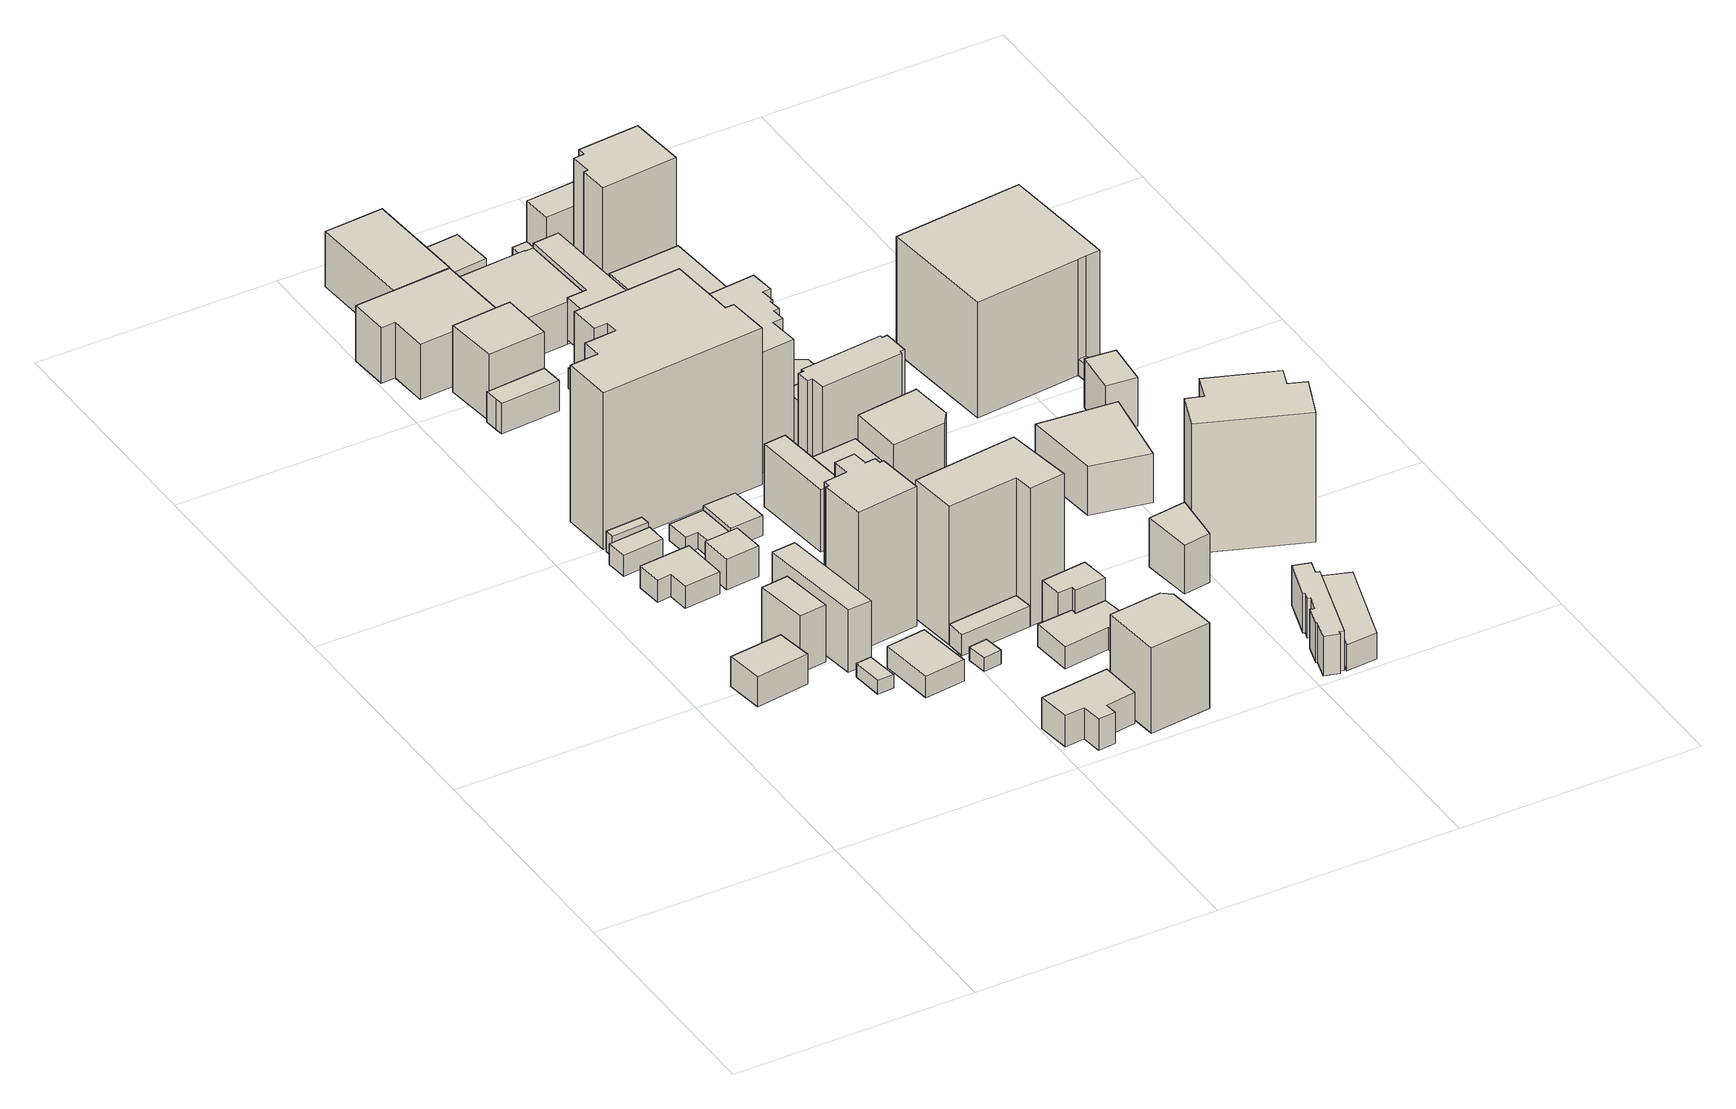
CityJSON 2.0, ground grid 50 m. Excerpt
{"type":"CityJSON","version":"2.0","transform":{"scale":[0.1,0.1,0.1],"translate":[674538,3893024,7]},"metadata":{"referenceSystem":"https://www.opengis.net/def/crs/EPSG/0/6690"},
"CityObjects":{
"building1":{"type":"Building","attributes":{"class":"3001","usage":"411","measuredHeight":9.6,"storeysAboveGround":2,"BuildingDetailAttribute.totalFloorArea":174.64,"BuildingDetailAttribute.buildingFootprintArea":87.32,"BuildingDetailAttribute.buildingRoofEdgeArea":87.32,"BuildingDetailAttribute.urbanPlanType":"21","BuildingDetailAttribute.landUseType":"211","BuildingDetailAttribute.surveyYear":2021,"BuildingIDAttribute.prefecture":"23","BuildingIDAttribute.city":"23106"},"address":[{"country":"日本","locality":"愛知県名古屋市"}],"geometry":[{"type":"Solid","lod":"1","boundaries":[[[[0,1,2,3]],[[2,4,5,3]],[[1,6,4,2]],[[0,7,6,1]],[[3,5,7,0]],[[4,6,7,5]]]]}]},
"building2":{"type":"Building","attributes":{"class":"3002","usage":"413","measuredHeight":13.6,"storeysAboveGround":4,"BuildingDetailAttribute.totalFloorArea":253.97,"BuildingDetailAttribute.buildingFootprintArea":63.49,"BuildingDetailAttribute.buildingRoofEdgeArea":63.49,"BuildingDetailAttribute.urbanPlanType":"21","BuildingDetailAttribute.landUseType":"212","BuildingDetailAttribute.surveyYear":2021,"BuildingIDAttribute.prefecture":"23","BuildingIDAttribute.city":"23106"},"address":[{"country":"日本","locality":"愛知県名古屋市"}],"geometry":[{"type":"Solid","lod":"1","boundaries":[[[[8,9,10,11]],[[10,12,13,11]],[[9,14,12,10]],[[8,15,14,9]],[[11,13,15,8]],[[12,14,15,13]]]]}]},
"building3":{"type":"Building","attributes":{"class":"3001","usage":"454","measuredHeight":5.9,"storeysAboveGround":1,"BuildingDetailAttribute.totalFloorArea":90.88,"BuildingDetailAttribute.buildingFootprintArea":90.88,"BuildingDetailAttribute.buildingRoofEdgeArea":90.88,"BuildingDetailAttribute.urbanPlanType":"21","BuildingDetailAttribute.landUseType":"223","BuildingDetailAttribute.surveyYear":2021,"BuildingIDAttribute.prefecture":"23","BuildingIDAttribute.city":"23106"},"address":[{"country":"日本","locality":"愛知県名古屋市"}],"geometry":[{"type":"Solid","lod":"1","boundaries":[[[[16,17,18,19,20,21]],[[20,22,23,21]],[[19,24,22,20]],[[18,25,24,19]],[[17,26,25,18]],[[16,27,26,17]],[[21,23,27,16]],[[22,24,25,26,27,23]]]]}]},
"building4":{"type":"Building","attributes":{"class":"3001","usage":"454","measuredHeight":4.6,"storeysAboveGround":1,"BuildingDetailAttribute.totalFloorArea":37.81,"BuildingDetailAttribute.buildingFootprintArea":37.81,"BuildingDetailAttribute.buildingRoofEdgeArea":37.81,"BuildingDetailAttribute.urbanPlanType":"21","BuildingDetailAttribute.landUseType":"223","BuildingDetailAttribute.surveyYear":2021,"BuildingIDAttribute.prefecture":"23","BuildingIDAttribute.city":"23106"},"address":[{"country":"日本","locality":"愛知県名古屋市"}],"geometry":[{"type":"Solid","lod":"1","boundaries":[[[[28,29,30,31]],[[30,32,33,31]],[[29,34,32,30]],[[28,35,34,29]],[[31,33,35,28]],[[32,34,35,33]]]]}]},
"building5":{"type":"Building","attributes":{"class":"3001","usage":"461","measuredHeight":9.5,"storeysAboveGround":9999,"BuildingDetailAttribute.totalFloorArea":-9999,"BuildingDetailAttribute.buildingFootprintArea":-9999,"BuildingDetailAttribute.buildingRoofEdgeArea":14.89,"BuildingDetailAttribute.urbanPlanType":"21","BuildingDetailAttribute.landUseType":"211","BuildingDetailAttribute.surveyYear":2021,"BuildingIDAttribute.prefecture":"23","BuildingIDAttribute.city":"23106"},"geometry":[{"type":"Solid","lod":"1","boundaries":[[[[36,37,38,39]],[[38,40,41,39]],[[37,42,40,38]],[[36,43,42,37]],[[39,41,43,36]],[[40,42,43,41]]]]}]},
"building6":{"type":"Building","attributes":{"class":"3001","usage":"411","measuredHeight":3.8,"storeysAboveGround":1,"BuildingDetailAttribute.totalFloorArea":21.97,"BuildingDetailAttribute.buildingFootprintArea":21.97,"BuildingDetailAttribute.buildingRoofEdgeArea":21.97,"BuildingDetailAttribute.urbanPlanType":"21","BuildingDetailAttribute.landUseType":"211","BuildingDetailAttribute.surveyYear":2021,"BuildingIDAttribute.prefecture":"23","BuildingIDAttribute.city":"23106"},"address":[{"country":"日本","locality":"愛知県名古屋市"}],"geometry":[{"type":"Solid","lod":"1","boundaries":[[[[44,45,46,47]],[[46,48,49,47]],[[45,50,48,46]],[[44,51,50,45]],[[47,49,51,44]],[[48,50,51,49]]]]}]},
"building7":{"type":"Building","attributes":{"class":"3002","usage":"401","measuredHeight":15.8,"storeysAboveGround":4,"BuildingDetailAttribute.totalFloorArea":447.25,"BuildingDetailAttribute.buildingFootprintArea":111.81,"BuildingDetailAttribute.buildingRoofEdgeArea":111.81,"BuildingDetailAttribute.urbanPlanType":"21","BuildingDetailAttribute.landUseType":"212","BuildingDetailAttribute.surveyYear":2021,"BuildingIDAttribute.prefecture":"23","BuildingIDAttribute.city":"23106"},"address":[{"country":"日本","locality":"愛知県名古屋市"}],"geometry":[{"type":"Solid","lod":"1","boundaries":[[[[52,53,54,55,56]],[[55,57,58,56]],[[54,59,57,55]],[[53,60,59,54]],[[52,61,60,53]],[[56,58,61,52]],[[57,59,60,61,58]]]]}]},
"building8":{"type":"Building","attributes":{"class":"3001","usage":"411","measuredHeight":6.8,"storeysAboveGround":2,"BuildingDetailAttribute.totalFloorArea":94.99,"BuildingDetailAttribute.buildingFootprintArea":47.49,"BuildingDetailAttribute.buildingRoofEdgeArea":47.49,"BuildingDetailAttribute.urbanPlanType":"21","BuildingDetailAttribute.landUseType":"211","BuildingDetailAttribute.surveyYear":2021,"BuildingIDAttribute.prefecture":"23","BuildingIDAttribute.city":"23106"},"address":[{"country":"日本","locality":"愛知県名古屋市"}],"geometry":[{"type":"Solid","lod":"1","boundaries":[[[[62,63,64,65]],[[64,66,67,65]],[[63,68,66,64]],[[62,69,68,63]],[[65,67,69,62]],[[66,68,69,67]]]]}]},
"building9":{"type":"Building","attributes":{"class":"3001","usage":"411","measuredHeight":7.7,"storeysAboveGround":2,"BuildingDetailAttribute.totalFloorArea":194.64,"BuildingDetailAttribute.buildingFootprintArea":97.32,"BuildingDetailAttribute.buildingRoofEdgeArea":97.32,"BuildingDetailAttribute.urbanPlanType":"21","BuildingDetailAttribute.landUseType":"211","BuildingDetailAttribute.surveyYear":2021,"BuildingIDAttribute.prefecture":"23","BuildingIDAttribute.city":"23106"},"address":[{"country":"日本","locality":"愛知県名古屋市"}],"geometry":[{"type":"Solid","lod":"1","boundaries":[[[[70,71,72,73]],[[72,74,75,73]],[[71,76,74,72]],[[70,77,76,71]],[[73,75,77,70]],[[74,76,77,75]]]]}]},
"building10":{"type":"Building","attributes":{"class":"3001","usage":"411","measuredHeight":5.6,"storeysAboveGround":1,"BuildingDetailAttribute.totalFloorArea":62.38,"BuildingDetailAttribute.buildingFootprintArea":62.38,"BuildingDetailAttribute.buildingRoofEdgeArea":62.38,"BuildingDetailAttribute.urbanPlanType":"21","BuildingDetailAttribute.landUseType":"211","BuildingDetailAttribute.surveyYear":2021,"BuildingIDAttribute.prefecture":"23","BuildingIDAttribute.city":"23106"},"address":[{"country":"日本","locality":"愛知県名古屋市"}],"geometry":[{"type":"Solid","lod":"1","boundaries":[[[[78,79,80,81,82,83,84]],[[83,85,86,84]],[[82,87,85,83]],[[81,88,87,82]],[[80,89,88,81]],[[79,90,89,80]],[[78,91,90,79]],[[84,86,91,78]],[[85,87,88,89,90,91,86]]]]}]},
"building11":{"type":"Building","attributes":{"class":"3002","usage":"412","measuredHeight":30.8,"storeysAboveGround":10,"BuildingDetailAttribute.totalFloorArea":1588.28,"BuildingDetailAttribute.buildingFootprintArea":158.83,"BuildingDetailAttribute.buildingRoofEdgeArea":158.83,"BuildingDetailAttribute.urbanPlanType":"21","BuildingDetailAttribute.landUseType":"211","BuildingDetailAttribute.surveyYear":2021,"BuildingIDAttribute.prefecture":"23","BuildingIDAttribute.city":"23106"},"address":[{"country":"日本","locality":"愛知県名古屋市中区新栄一丁目２５０９"}],"geometry":[{"type":"Solid","lod":"1","boundaries":[[[[92,93,94,95,96,97,98,99,100,101,102,103]],[[102,104,105,103]],[[101,106,104,102]],[[100,107,106,101]],[[99,108,107,100]],[[98,109,108,99]],[[97,110,109,98]],[[96,111,110,97]],[[95,112,111,96]],[[94,113,112,95]],[[93,114,113,94]],[[92,115,114,93]],[[103,105,115,92]],[[104,106,107,108,109,110,111,112,113,114,115,105]]]]}]},
"building12":{"type":"Building","attributes":{"class":"3001","usage":"412","measuredHeight":14.7,"storeysAboveGround":1,"BuildingDetailAttribute.totalFloorArea":56.73,"BuildingDetailAttribute.buildingFootprintArea":56.73,"BuildingDetailAttribute.buildingRoofEdgeArea":56.73,"BuildingDetailAttribute.urbanPlanType":"21","BuildingDetailAttribute.landUseType":"211","BuildingDetailAttribute.surveyYear":2021,"BuildingIDAttribute.prefecture":"23","BuildingIDAttribute.city":"23106"},"address":[{"country":"日本","locality":"愛知県名古屋市"}],"geometry":[{"type":"Solid","lod":"1","boundaries":[[[[116,117,118,119,120,121]],[[120,122,123,121]],[[119,124,122,120]],[[118,125,124,119]],[[117,126,125,118]],[[116,127,126,117]],[[121,123,127,116]],[[122,124,125,126,127,123]]]]}]},
"building13":{"type":"Building","attributes":{"class":"9999","usage":"414","measuredHeight":41.6,"storeysAboveGround":12,"BuildingDetailAttribute.totalFloorArea":7931.02,"BuildingDetailAttribute.buildingFootprintArea":660.92,"BuildingDetailAttribute.buildingRoofEdgeArea":660.92,"BuildingDetailAttribute.urbanPlanType":"21","BuildingDetailAttribute.landUseType":"211","BuildingDetailAttribute.surveyYear":2021,"BuildingIDAttribute.prefecture":"23","BuildingIDAttribute.city":"23106"},"address":[{"country":"日本","locality":"愛知県名古屋市"}],"geometry":[{"type":"Solid","lod":"1","boundaries":[[[[128,129,130,131,132,133,134,135,136,137,138,139]],[[138,140,141,139]],[[137,142,140,138]],[[136,143,142,137]],[[135,144,143,136]],[[134,145,144,135]],[[133,146,145,134]],[[132,147,146,133]],[[131,148,147,132]],[[130,149,148,131]],[[129,150,149,130]],[[128,151,150,129]],[[139,141,151,128]],[[140,142,143,144,145,146,147,148,149,150,151,141]]]]}]},
"building14":{"type":"Building","attributes":{"class":"3001","usage":"401","measuredHeight":5.5,"storeysAboveGround":1,"BuildingDetailAttribute.totalFloorArea":58.53,"BuildingDetailAttribute.buildingFootprintArea":58.53,"BuildingDetailAttribute.buildingRoofEdgeArea":58.53,"BuildingDetailAttribute.urbanPlanType":"21","BuildingDetailAttribute.landUseType":"212","BuildingDetailAttribute.surveyYear":2021,"BuildingIDAttribute.prefecture":"23","BuildingIDAttribute.city":"23106"},"address":[{"country":"日本","locality":"愛知県名古屋市"}],"geometry":[{"type":"Solid","lod":"1","boundaries":[[[[152,153,154,155]],[[154,156,157,155]],[[153,158,156,154]],[[152,159,158,153]],[[155,157,159,152]],[[156,158,159,157]]]]}]},
"building15":{"type":"Building","attributes":{"class":"3002","usage":"401","measuredHeight":27.2,"storeysAboveGround":2,"BuildingDetailAttribute.totalFloorArea":614.21,"BuildingDetailAttribute.buildingFootprintArea":307.1,"BuildingDetailAttribute.buildingRoofEdgeArea":573.22,"BuildingDetailAttribute.urbanPlanType":"21","BuildingDetailAttribute.landUseType":"212","BuildingDetailAttribute.surveyYear":2021,"BuildingIDAttribute.prefecture":"23","BuildingIDAttribute.city":"23106"},"address":[{"country":"日本","locality":"愛知県名古屋市"}],"geometry":[{"type":"Solid","lod":"1","boundaries":[[[[160,161,162,163,164,165,166]],[[165,167,168,166]],[[164,169,167,165]],[[163,170,169,164]],[[162,171,170,163]],[[161,172,171,162]],[[160,173,172,161]],[[166,168,173,160]],[[167,169,170,171,172,173,168]]]]}]},
"building16":{"type":"Building","attributes":{"class":"3001","usage":"411","measuredHeight":8.9,"storeysAboveGround":2,"BuildingDetailAttribute.totalFloorArea":256.31,"BuildingDetailAttribute.buildingFootprintArea":128.16,"BuildingDetailAttribute.buildingRoofEdgeArea":128.16,"BuildingDetailAttribute.urbanPlanType":"21","BuildingDetailAttribute.landUseType":"211","BuildingDetailAttribute.surveyYear":2021,"BuildingIDAttribute.prefecture":"23","BuildingIDAttribute.city":"23106"},"address":[{"country":"日本","locality":"愛知県名古屋市"}],"geometry":[{"type":"Solid","lod":"1","boundaries":[[[[174,175,176,177,178,179,180,181]],[[180,182,183,181]],[[179,184,182,180]],[[178,185,184,179]],[[177,186,185,178]],[[176,187,186,177]],[[175,188,187,176]],[[174,189,188,175]],[[181,183,189,174]],[[182,184,185,186,187,188,189,183]]]]}]},
"building17":{"type":"Building","attributes":{"class":"3002","usage":"412","measuredHeight":16.7,"storeysAboveGround":5,"BuildingDetailAttribute.totalFloorArea":671.29,"BuildingDetailAttribute.buildingFootprintArea":134.26,"BuildingDetailAttribute.buildingRoofEdgeArea":134.26,"BuildingDetailAttribute.urbanPlanType":"21","BuildingDetailAttribute.landUseType":"211","BuildingDetailAttribute.surveyYear":2021,"BuildingIDAttribute.prefecture":"23","BuildingIDAttribute.city":"23106"},"address":[{"country":"日本","locality":"愛知県名古屋市"}],"geometry":[{"type":"Solid","lod":"1","boundaries":[[[[190,191,117,116]],[[117,192,193,116]],[[191,194,192,117]],[[190,195,194,191]],[[116,193,195,190]],[[192,194,195,193]]]]}]},
"building18":{"type":"Building","attributes":{"class":"3001","usage":"461","measuredHeight":3.5,"storeysAboveGround":9999,"BuildingDetailAttribute.totalFloorArea":-9999,"BuildingDetailAttribute.buildingFootprintArea":-9999,"BuildingDetailAttribute.buildingRoofEdgeArea":16.6,"BuildingDetailAttribute.urbanPlanType":"21","BuildingDetailAttribute.landUseType":"223","BuildingDetailAttribute.surveyYear":2021,"BuildingIDAttribute.prefecture":"23","BuildingIDAttribute.city":"23106"},"geometry":[{"type":"Solid","lod":"1","boundaries":[[[[196,197,198,199]],[[198,200,201,199]],[[197,202,200,198]],[[196,203,202,197]],[[199,201,203,196]],[[200,202,203,201]]]]}]},
"building19":{"type":"Building","attributes":{"class":"3002","usage":"414","measuredHeight":27.2,"storeysAboveGround":6,"BuildingDetailAttribute.totalFloorArea":1596.69,"BuildingDetailAttribute.buildingFootprintArea":266.12,"BuildingDetailAttribute.buildingRoofEdgeArea":573.22,"BuildingDetailAttribute.urbanPlanType":"21","BuildingDetailAttribute.landUseType":"211","BuildingDetailAttribute.surveyYear":2021,"BuildingIDAttribute.prefecture":"23","BuildingIDAttribute.city":"23106"},"address":[{"country":"日本","locality":"愛知県名古屋市"}],"geometry":[{"type":"Solid","lod":"1","boundaries":[[[[204,205,206,207]],[[206,208,209,207]],[[205,210,208,206]],[[204,211,210,205]],[[207,209,211,204]],[[208,210,211,209]]]]}]},
"building20":{"type":"Building","attributes":{"class":"3001","usage":"412","measuredHeight":30.6,"storeysAboveGround":1,"BuildingDetailAttribute.totalFloorArea":60,"BuildingDetailAttribute.buildingFootprintArea":60,"BuildingDetailAttribute.buildingRoofEdgeArea":60,"BuildingDetailAttribute.urbanPlanType":"21","BuildingDetailAttribute.landUseType":"211","BuildingDetailAttribute.surveyYear":2021,"BuildingIDAttribute.prefecture":"23","BuildingIDAttribute.city":"23106"},"address":[{"country":"日本","locality":"愛知県名古屋市"}],"geometry":[{"type":"Solid","lod":"1","boundaries":[[[[212,213,214,215]],[[214,216,217,215]],[[213,218,216,214]],[[212,219,218,213]],[[215,217,219,212]],[[216,218,219,217]]]]}]},
"building21":{"type":"Building","attributes":{"class":"3001","usage":"412","measuredHeight":30.6,"storeysAboveGround":2,"BuildingDetailAttribute.totalFloorArea":169.43,"BuildingDetailAttribute.buildingFootprintArea":84.72,"BuildingDetailAttribute.buildingRoofEdgeArea":84.72,"BuildingDetailAttribute.urbanPlanType":"21","BuildingDetailAttribute.landUseType":"211","BuildingDetailAttribute.surveyYear":2021,"BuildingIDAttribute.prefecture":"23","BuildingIDAttribute.city":"23106"},"address":[{"country":"日本","locality":"愛知県名古屋市中区新栄一丁目２５１１－１"}],"geometry":[{"type":"Solid","lod":"1","boundaries":[[[[220,221,222,223]],[[222,224,225,223]],[[221,226,224,222]],[[220,227,226,221]],[[223,225,227,220]],[[224,226,227,225]]]]}]},
"building22":{"type":"Building","attributes":{"class":"3002","usage":"413","measuredHeight":14.8,"storeysAboveGround":4,"BuildingDetailAttribute.totalFloorArea":315.18,"BuildingDetailAttribute.buildingFootprintArea":78.8,"BuildingDetailAttribute.buildingRoofEdgeArea":78.8,"BuildingDetailAttribute.urbanPlanType":"21","BuildingDetailAttribute.landUseType":"212","BuildingDetailAttribute.surveyYear":2021,"BuildingIDAttribute.prefecture":"23","BuildingIDAttribute.city":"23106"},"address":[{"country":"日本","locality":"愛知県名古屋市"}],"geometry":[{"type":"Solid","lod":"1","boundaries":[[[[228,229,230,231]],[[230,232,233,231]],[[229,234,232,230]],[[228,235,234,229]],[[231,233,235,228]],[[232,234,235,233]]]]}]},
"building23":{"type":"Building","attributes":{"class":"3002","usage":"412","measuredHeight":38.6,"storeysAboveGround":10,"BuildingDetailAttribute.totalFloorArea":2549.34,"BuildingDetailAttribute.buildingFootprintArea":254.93,"BuildingDetailAttribute.buildingRoofEdgeArea":254.93,"BuildingDetailAttribute.urbanPlanType":"21","BuildingDetailAttribute.landUseType":"211","BuildingDetailAttribute.surveyYear":2021,"BuildingIDAttribute.prefecture":"23","BuildingIDAttribute.city":"23106"},"address":[{"country":"日本","locality":"愛知県名古屋市"}],"geometry":[{"type":"Solid","lod":"1","boundaries":[[[[236,237,215,214,213,238]],[[213,239,240,238]],[[214,241,239,213]],[[215,242,241,214]],[[237,243,242,215]],[[236,244,243,237]],[[238,240,244,236]],[[239,241,242,243,244,240]]]]}]},
"building24":{"type":"Building","attributes":{"class":"3001","usage":"422","measuredHeight":5.4,"storeysAboveGround":1,"BuildingDetailAttribute.totalFloorArea":25.54,"BuildingDetailAttribute.buildingFootprintArea":25.54,"BuildingDetailAttribute.buildingRoofEdgeArea":25.54,"BuildingDetailAttribute.urbanPlanType":"21","BuildingDetailAttribute.landUseType":"214","BuildingDetailAttribute.surveyYear":2021,"BuildingIDAttribute.prefecture":"23","BuildingIDAttribute.city":"23106"},"address":[{"country":"日本","locality":"愛知県名古屋市"}],"geometry":[{"type":"Solid","lod":"1","boundaries":[[[[245,246,247,248,249,250,251,252]],[[251,253,254,252]],[[250,255,253,251]],[[249,256,255,250]],[[248,257,256,249]],[[247,258,257,248]],[[246,259,258,247]],[[245,260,259,246]],[[252,254,260,245]],[[253,255,256,257,258,259,260,254]]]]}]},
"building25":{"type":"Building","attributes":{"class":"3002","usage":"412","measuredHeight":22.9,"storeysAboveGround":6,"BuildingDetailAttribute.totalFloorArea":956.31,"BuildingDetailAttribute.buildingFootprintArea":159.39,"BuildingDetailAttribute.buildingRoofEdgeArea":159.39,"BuildingDetailAttribute.urbanPlanType":"21","BuildingDetailAttribute.landUseType":"211","BuildingDetailAttribute.surveyYear":2021,"BuildingIDAttribute.prefecture":"23","BuildingIDAttribute.city":"23106"},"address":[{"country":"日本","locality":"愛知県名古屋市"}],"geometry":[{"type":"Solid","lod":"1","boundaries":[[[[261,262,263,264,265]],[[264,266,267,265]],[[263,268,266,264]],[[262,269,268,263]],[[261,270,269,262]],[[265,267,270,261]],[[266,268,269,270,267]]]]}]},
"building26":{"type":"Building","attributes":{"class":"3001","usage":"401","measuredHeight":11.2,"storeysAboveGround":3,"BuildingDetailAttribute.totalFloorArea":223.39,"BuildingDetailAttribute.buildingFootprintArea":74.46,"BuildingDetailAttribute.buildingRoofEdgeArea":74.46,"BuildingDetailAttribute.urbanPlanType":"21","BuildingDetailAttribute.landUseType":"212","BuildingDetailAttribute.surveyYear":2021,"BuildingIDAttribute.prefecture":"23","BuildingIDAttribute.city":"23106"},"address":[{"country":"日本","locality":"愛知県名古屋市"}],"geometry":[{"type":"Solid","lod":"1","boundaries":[[[[271,272,273,274]],[[273,275,276,274]],[[272,277,275,273]],[[271,278,277,272]],[[274,276,278,271]],[[275,277,278,276]]]]}]},
"building27":{"type":"Building","attributes":{"class":"3002","usage":"401","measuredHeight":15.8,"storeysAboveGround":3,"BuildingDetailAttribute.totalFloorArea":362.84,"BuildingDetailAttribute.buildingFootprintArea":120.95,"BuildingDetailAttribute.buildingRoofEdgeArea":120.95,"BuildingDetailAttribute.urbanPlanType":"21","BuildingDetailAttribute.landUseType":"212","BuildingDetailAttribute.surveyYear":2021,"BuildingIDAttribute.prefecture":"23","BuildingIDAttribute.city":"23106"},"address":[{"country":"日本","locality":"愛知県名古屋市"}],"geometry":[{"type":"Solid","lod":"1","boundaries":[[[[279,280,281,282]],[[281,283,284,282]],[[280,285,283,281]],[[279,286,285,280]],[[282,284,286,279]],[[283,285,286,284]]]]}]},
"building28":{"type":"Building","attributes":{"class":"3001","usage":"411","measuredHeight":9.9,"storeysAboveGround":1,"BuildingDetailAttribute.totalFloorArea":124.6,"BuildingDetailAttribute.buildingFootprintArea":124.6,"BuildingDetailAttribute.buildingRoofEdgeArea":124.6,"BuildingDetailAttribute.urbanPlanType":"21","BuildingDetailAttribute.landUseType":"223","BuildingDetailAttribute.surveyYear":2021,"BuildingIDAttribute.prefecture":"23","BuildingIDAttribute.city":"23106"},"address":[{"country":"日本","locality":"愛知県名古屋市"}],"geometry":[{"type":"Solid","lod":"1","boundaries":[[[[287,288,289,290,291,292,293,294,295,296]],[[295,297,298,296]],[[294,299,297,295]],[[293,300,299,294]],[[292,301,300,293]],[[291,302,301,292]],[[290,303,302,291]],[[289,304,303,290]],[[288,305,304,289]],[[287,306,305,288]],[[296,298,306,287]],[[297,299,300,301,302,303,304,305,306,298]]]]}]},
"building29":{"type":"Building","attributes":{"class":"3001","usage":"422","measuredHeight":13.3,"storeysAboveGround":1,"BuildingDetailAttribute.totalFloorArea":279.38,"BuildingDetailAttribute.buildingFootprintArea":279.38,"BuildingDetailAttribute.buildingRoofEdgeArea":519.77,"BuildingDetailAttribute.urbanPlanType":"21","BuildingDetailAttribute.landUseType":"214","BuildingDetailAttribute.surveyYear":2021,"BuildingIDAttribute.prefecture":"23","BuildingIDAttribute.city":"23106"},"address":[{"country":"日本","locality":"愛知県名古屋市"}],"geometry":[{"type":"Solid","lod":"1","boundaries":[[[[307,308,309,310,311,312,313]],[[312,314,315,313]],[[311,316,314,312]],[[310,317,316,311]],[[309,318,317,310]],[[308,319,318,309]],[[307,320,319,308]],[[313,315,320,307]],[[314,316,317,318,319,320,315]]]]}]},
"building30":{"type":"Building","attributes":{"class":"3002","usage":"411","measuredHeight":30.6,"storeysAboveGround":3,"BuildingDetailAttribute.totalFloorArea":161.08,"BuildingDetailAttribute.buildingFootprintArea":53.69,"BuildingDetailAttribute.buildingRoofEdgeArea":53.69,"BuildingDetailAttribute.urbanPlanType":"21","BuildingDetailAttribute.landUseType":"223","BuildingDetailAttribute.surveyYear":2021,"BuildingIDAttribute.prefecture":"23","BuildingIDAttribute.city":"23106"},"address":[{"country":"日本","locality":"愛知県名古屋市"}],"geometry":[{"type":"Solid","lod":"1","boundaries":[[[[321,322,323,324,325,326]],[[325,327,328,326]],[[324,329,327,325]],[[323,330,329,324]],[[322,331,330,323]],[[321,332,331,322]],[[326,328,332,321]],[[327,329,330,331,332,328]]]]}]},
"building31":{"type":"Building","attributes":{"class":"3001","usage":"412","measuredHeight":9.6,"storeysAboveGround":2,"BuildingDetailAttribute.totalFloorArea":158.91,"BuildingDetailAttribute.buildingFootprintArea":79.46,"BuildingDetailAttribute.buildingRoofEdgeArea":79.46,"BuildingDetailAttribute.urbanPlanType":"21","BuildingDetailAttribute.landUseType":"211","BuildingDetailAttribute.surveyYear":2021,"BuildingIDAttribute.prefecture":"23","BuildingIDAttribute.city":"23106"},"address":[{"country":"日本","locality":"愛知県名古屋市中区新栄一丁目２５１１－２"}],"geometry":[{"type":"Solid","lod":"1","boundaries":[[[[333,334,335,336,337,338]],[[337,339,340,338]],[[336,341,339,337]],[[335,342,341,336]],[[334,343,342,335]],[[333,344,343,334]],[[338,340,344,333]],[[339,341,342,343,344,340]]]]}]},
"building32":{"type":"Building","attributes":{"class":"3002","usage":"412","measuredHeight":27.7,"storeysAboveGround":9,"BuildingDetailAttribute.totalFloorArea":1780.87,"BuildingDetailAttribute.buildingFootprintArea":197.87,"BuildingDetailAttribute.buildingRoofEdgeArea":197.87,"BuildingDetailAttribute.urbanPlanType":"21","BuildingDetailAttribute.landUseType":"211","BuildingDetailAttribute.surveyYear":2021,"BuildingIDAttribute.prefecture":"23","BuildingIDAttribute.city":"23106"},"address":[{"country":"日本","locality":"愛知県名古屋市"}],"geometry":[{"type":"Solid","lod":"1","boundaries":[[[[345,346,347,348,349,350,351,352,353,354,355,356]],[[355,357,358,356]],[[354,359,357,355]],[[353,360,359,354]],[[352,361,360,353]],[[351,362,361,352]],[[350,363,362,351]],[[349,364,363,350]],[[348,365,364,349]],[[347,366,365,348]],[[346,367,366,347]],[[345,368,367,346]],[[356,358,368,345]],[[357,359,360,361,362,363,364,365,366,367,368,358]]]]}]},
"building33":{"type":"Building","attributes":{"class":"3001","usage":"412","measuredHeight":26.6,"storeysAboveGround":9,"BuildingDetailAttribute.totalFloorArea":1134.12,"BuildingDetailAttribute.buildingFootprintArea":126.01,"BuildingDetailAttribute.buildingRoofEdgeArea":126.01,"BuildingDetailAttribute.urbanPlanType":"21","BuildingDetailAttribute.landUseType":"211","BuildingDetailAttribute.surveyYear":2021,"BuildingIDAttribute.prefecture":"23","BuildingIDAttribute.city":"23106"},"address":[{"country":"日本","locality":"愛知県名古屋市"}],"geometry":[{"type":"Solid","lod":"1","boundaries":[[[[369,370,371,372,373,374,375,376,377,378,379,380]],[[379,381,382,380]],[[378,383,381,379]],[[377,384,383,378]],[[376,385,384,377]],[[375,386,385,376]],[[374,387,386,375]],[[373,388,387,374]],[[372,389,388,373]],[[371,390,389,372]],[[370,391,390,371]],[[369,392,391,370]],[[380,382,392,369]],[[381,383,384,385,386,387,388,389,390,391,392,382]]]]}]},
"building34":{"type":"Building","attributes":{"class":"3001","usage":"411","measuredHeight":6.7,"storeysAboveGround":2,"BuildingDetailAttribute.totalFloorArea":116.64,"BuildingDetailAttribute.buildingFootprintArea":58.32,"BuildingDetailAttribute.buildingRoofEdgeArea":58.32,"BuildingDetailAttribute.urbanPlanType":"21","BuildingDetailAttribute.landUseType":"211","BuildingDetailAttribute.surveyYear":2021,"BuildingIDAttribute.prefecture":"23","BuildingIDAttribute.city":"23106"},"address":[{"country":"日本","locality":"愛知県名古屋市"}],"geometry":[{"type":"Solid","lod":"1","boundaries":[[[[393,394,395,396,397,398,399,400]],[[399,401,402,400]],[[398,403,401,399]],[[397,404,403,398]],[[396,405,404,397]],[[395,406,405,396]],[[394,407,406,395]],[[393,408,407,394]],[[400,402,408,393]],[[401,403,404,405,406,407,408,402]]]]}]},
"building35":{"type":"Building","attributes":{"class":"3001","usage":"422","measuredHeight":13.3,"storeysAboveGround":3,"BuildingDetailAttribute.totalFloorArea":721.19,"BuildingDetailAttribute.buildingFootprintArea":240.4,"BuildingDetailAttribute.buildingRoofEdgeArea":519.77,"BuildingDetailAttribute.urbanPlanType":"21","BuildingDetailAttribute.landUseType":"214","BuildingDetailAttribute.surveyYear":2021,"BuildingIDAttribute.prefecture":"23","BuildingIDAttribute.city":"23106"},"address":[{"country":"日本","locality":"愛知県名古屋市"}],"geometry":[{"type":"Solid","lod":"1","boundaries":[[[[409,410,411,412,413,414,415,416]],[[415,417,418,416]],[[414,419,417,415]],[[413,420,419,414]],[[412,421,420,413]],[[411,422,421,412]],[[410,423,422,411]],[[409,424,423,410]],[[416,418,424,409]],[[417,419,420,421,422,423,424,418]]]]}]},
"building36":{"type":"Building","attributes":{"class":"3002","usage":"411","measuredHeight":10.6,"storeysAboveGround":3,"BuildingDetailAttribute.totalFloorArea":264.57,"BuildingDetailAttribute.buildingFootprintArea":88.19,"BuildingDetailAttribute.buildingRoofEdgeArea":88.19,"BuildingDetailAttribute.urbanPlanType":"21","BuildingDetailAttribute.landUseType":"211","BuildingDetailAttribute.surveyYear":2021,"BuildingIDAttribute.prefecture":"23","BuildingIDAttribute.city":"23106"},"address":[{"country":"日本","locality":"愛知県名古屋市"}],"geometry":[{"type":"Solid","lod":"1","boundaries":[[[[425,426,427,428]],[[427,429,430,428]],[[426,431,429,427]],[[425,432,431,426]],[[428,430,432,425]],[[429,431,432,430]]]]}]},
"building37":{"type":"Building","attributes":{"class":"3002","usage":"412","measuredHeight":19.6,"storeysAboveGround":5,"BuildingDetailAttribute.totalFloorArea":729.9,"BuildingDetailAttribute.buildingFootprintArea":145.98,"BuildingDetailAttribute.buildingRoofEdgeArea":145.98,"BuildingDetailAttribute.urbanPlanType":"21","BuildingDetailAttribute.landUseType":"211","BuildingDetailAttribute.surveyYear":2021,"BuildingIDAttribute.prefecture":"23","BuildingIDAttribute.city":"23106"},"address":[{"country":"日本","locality":"愛知県名古屋市"}],"geometry":[{"type":"Solid","lod":"1","boundaries":[[[[433,434,435,436,437]],[[436,438,439,437]],[[435,440,438,436]],[[434,441,440,435]],[[433,442,441,434]],[[437,439,442,433]],[[438,440,441,442,439]]]]}]},
"building38":{"type":"Building","attributes":{"class":"9999","usage":"401","measuredHeight":8,"storeysAboveGround":1,"BuildingDetailAttribute.totalFloorArea":18.25,"BuildingDetailAttribute.buildingFootprintArea":18.25,"BuildingDetailAttribute.buildingRoofEdgeArea":18.25,"BuildingDetailAttribute.urbanPlanType":"21","BuildingDetailAttribute.landUseType":"212","BuildingDetailAttribute.surveyYear":2021,"BuildingIDAttribute.prefecture":"23","BuildingIDAttribute.city":"23106"},"address":[{"country":"日本","locality":"愛知県名古屋市"}],"geometry":[{"type":"Solid","lod":"1","boundaries":[[[[443,444,445,446]],[[445,447,448,446]],[[444,449,447,445]],[[443,450,449,444]],[[446,448,450,443]],[[447,449,450,448]]]]}]},
"building39":{"type":"Building","attributes":{"class":"3001","usage":"402","measuredHeight":4.7,"storeysAboveGround":1,"BuildingDetailAttribute.totalFloorArea":137.35,"BuildingDetailAttribute.buildingFootprintArea":137.35,"BuildingDetailAttribute.buildingRoofEdgeArea":137.35,"BuildingDetailAttribute.urbanPlanType":"21","BuildingDetailAttribute.landUseType":"212","BuildingDetailAttribute.surveyYear":2021,"BuildingIDAttribute.prefecture":"23","BuildingIDAttribute.city":"23106"},"address":[{"country":"日本","locality":"愛知県名古屋市"}],"geometry":[{"type":"Solid","lod":"1","boundaries":[[[[451,452,453,454,455,456]],[[455,457,458,456]],[[454,459,457,455]],[[453,460,459,454]],[[452,461,460,453]],[[451,462,461,452]],[[456,458,462,451]],[[457,459,460,461,462,458]]]]}]},
"building40":{"type":"Building","attributes":{"class":"3002","usage":"401","measuredHeight":27.3,"storeysAboveGround":2,"BuildingDetailAttribute.totalFloorArea":555.52,"BuildingDetailAttribute.buildingFootprintArea":277.76,"BuildingDetailAttribute.buildingRoofEdgeArea":277.76,"BuildingDetailAttribute.urbanPlanType":"21","BuildingDetailAttribute.landUseType":"212","BuildingDetailAttribute.surveyYear":2021,"BuildingIDAttribute.prefecture":"23","BuildingIDAttribute.city":"23106"},"address":[{"country":"日本","locality":"愛知県名古屋市"}],"geometry":[{"type":"Solid","lod":"1","boundaries":[[[[463,464,465,466]],[[465,467,468,466]],[[464,469,467,465]],[[463,470,469,464]],[[466,468,470,463]],[[467,469,470,468]]]]}]},
"building41":{"type":"Building","attributes":{"class":"3002","usage":"401","measuredHeight":28.3,"storeysAboveGround":6,"BuildingDetailAttribute.totalFloorArea":1097,"BuildingDetailAttribute.buildingFootprintArea":182.83,"BuildingDetailAttribute.buildingRoofEdgeArea":182.83,"BuildingDetailAttribute.urbanPlanType":"21","BuildingDetailAttribute.landUseType":"212","BuildingDetailAttribute.surveyYear":2021,"BuildingIDAttribute.prefecture":"23","BuildingIDAttribute.city":"23106"},"address":[{"country":"日本","locality":"愛知県名古屋市"}],"geometry":[{"type":"Solid","lod":"1","boundaries":[[[[471,472,473,474,475,476,477,478]],[[477,479,480,478]],[[476,481,479,477]],[[475,482,481,476]],[[474,483,482,475]],[[473,484,483,474]],[[472,485,484,473]],[[471,486,485,472]],[[478,480,486,471]],[[479,481,482,483,484,485,486,480]]]]}]},
"building42":{"type":"Building","attributes":{"class":"3002","usage":"401","measuredHeight":24.3,"storeysAboveGround":3,"BuildingDetailAttribute.totalFloorArea":355.39,"BuildingDetailAttribute.buildingFootprintArea":118.46,"BuildingDetailAttribute.buildingRoofEdgeArea":118.46,"BuildingDetailAttribute.urbanPlanType":"21","BuildingDetailAttribute.landUseType":"212","BuildingDetailAttribute.surveyYear":2021,"BuildingIDAttribute.prefecture":"23","BuildingIDAttribute.city":"23106"},"address":[{"country":"日本","locality":"愛知県名古屋市"}],"geometry":[{"type":"Solid","lod":"1","boundaries":[[[[487,488,489,490]],[[489,491,492,490]],[[488,493,491,489]],[[487,494,493,488]],[[490,492,494,487]],[[491,493,494,492]]]]}]},
"building43":{"type":"Building","attributes":{"class":"3002","usage":"422","measuredHeight":13.8,"storeysAboveGround":3,"BuildingDetailAttribute.totalFloorArea":215.84,"BuildingDetailAttribute.buildingFootprintArea":71.94,"BuildingDetailAttribute.buildingRoofEdgeArea":71.95,"BuildingDetailAttribute.urbanPlanType":"21","BuildingDetailAttribute.landUseType":"214","BuildingDetailAttribute.surveyYear":2021,"BuildingIDAttribute.prefecture":"23","BuildingIDAttribute.city":"23106"},"address":[{"country":"日本","locality":"愛知県名古屋市"}],"geometry":[{"type":"Solid","lod":"1","boundaries":[[[[495,496,497,498]],[[497,499,500,498]],[[496,501,499,497]],[[495,502,501,496]],[[498,500,502,495]],[[499,501,502,500]]]]}]},
"building44":{"type":"Building","attributes":{"class":"9999","usage":"412","measuredHeight":9,"storeysAboveGround":2,"BuildingDetailAttribute.totalFloorArea":182.65,"BuildingDetailAttribute.buildingFootprintArea":91.33,"BuildingDetailAttribute.buildingRoofEdgeArea":91.33,"BuildingDetailAttribute.urbanPlanType":"21","BuildingDetailAttribute.landUseType":"211","BuildingDetailAttribute.surveyYear":2021,"BuildingIDAttribute.prefecture":"23","BuildingIDAttribute.city":"23106"},"address":[{"country":"日本","locality":"愛知県名古屋市中区新栄一丁目２３０２－１"}],"geometry":[{"type":"Solid","lod":"1","boundaries":[[[[503,504,505,506,507,508,509,510,511,512,513,514,515,516,517,518]],[[517,519,520,518]],[[516,521,519,517]],[[515,522,521,516]],[[514,523,522,515]],[[513,524,523,514]],[[512,525,524,513]],[[511,526,525,512]],[[510,527,526,511]],[[509,528,527,510]],[[508,529,528,509]],[[507,530,529,508]],[[506,531,530,507]],[[505,532,531,506]],[[504,533,532,505]],[[503,534,533,504]],[[518,520,534,503]],[[519,521,522,523,524,525,526,527,528,529,530,531,532,533,534,520]]]]}]},
"building45":{"type":"Building","attributes":{"class":"3001","usage":"411","measuredHeight":8.7,"storeysAboveGround":2,"BuildingDetailAttribute.totalFloorArea":254.49,"BuildingDetailAttribute.buildingFootprintArea":127.24,"BuildingDetailAttribute.buildingRoofEdgeArea":127.24,"BuildingDetailAttribute.urbanPlanType":"21","BuildingDetailAttribute.landUseType":"211","BuildingDetailAttribute.surveyYear":2021,"BuildingIDAttribute.prefecture":"23","BuildingIDAttribute.city":"23106"},"address":[{"country":"日本","locality":"愛知県名古屋市"}],"geometry":[{"type":"Solid","lod":"1","boundaries":[[[[535,536,537,538]],[[537,539,540,538]],[[536,541,539,537]],[[535,542,541,536]],[[538,540,542,535]],[[539,541,542,540]]]]}]},
"building46":{"type":"Building","attributes":{"class":"3002","usage":"401","measuredHeight":15.8,"storeysAboveGround":3,"BuildingDetailAttribute.totalFloorArea":702.26,"BuildingDetailAttribute.buildingFootprintArea":234.09,"BuildingDetailAttribute.buildingRoofEdgeArea":234.09,"BuildingDetailAttribute.urbanPlanType":"21","BuildingDetailAttribute.landUseType":"212","BuildingDetailAttribute.surveyYear":2021,"BuildingIDAttribute.prefecture":"23","BuildingIDAttribute.city":"23106"},"address":[{"country":"日本","locality":"愛知県名古屋市"}],"geometry":[{"type":"Solid","lod":"1","boundaries":[[[[543,544,545,546]],[[545,547,548,546]],[[544,549,547,545]],[[543,550,549,544]],[[546,548,550,543]],[[547,549,550,548]]]]}]},
"building47":{"type":"Building","attributes":{"class":"3002","usage":"412","measuredHeight":36.7,"storeysAboveGround":10,"BuildingDetailAttribute.totalFloorArea":2700.3,"BuildingDetailAttribute.buildingFootprintArea":270.03,"BuildingDetailAttribute.buildingRoofEdgeArea":270.03,"BuildingDetailAttribute.urbanPlanType":"21","BuildingDetailAttribute.landUseType":"211","BuildingDetailAttribute.surveyYear":2021,"BuildingIDAttribute.prefecture":"23","BuildingIDAttribute.city":"23106"},"address":[{"country":"日本","locality":"愛知県名古屋市"}],"geometry":[{"type":"Solid","lod":"1","boundaries":[[[[551,552,553,554,555,556,557,558]],[[557,559,560,558]],[[556,561,559,557]],[[555,562,561,556]],[[554,563,562,555]],[[553,564,563,554]],[[552,565,564,553]],[[551,566,565,552]],[[558,560,566,551]],[[559,561,562,563,564,565,566,560]]]]}]},
"building48":{"type":"Building","attributes":{"class":"3002","usage":"422","measuredHeight":29.6,"storeysAboveGround":8,"BuildingDetailAttribute.totalFloorArea":5344.51,"BuildingDetailAttribute.buildingFootprintArea":668.06,"BuildingDetailAttribute.buildingRoofEdgeArea":668.06,"BuildingDetailAttribute.urbanPlanType":"21","BuildingDetailAttribute.landUseType":"214","BuildingDetailAttribute.surveyYear":2021,"BuildingIDAttribute.prefecture":"23","BuildingIDAttribute.city":"23106"},"address":[{"country":"日本","locality":"愛知県名古屋市中区新栄一丁目２１０１－２の一部"}],"geometry":[{"type":"Solid","lod":"1","boundaries":[[[[567,568,569,570,571,572,573]],[[572,574,575,573]],[[571,576,574,572]],[[570,577,576,571]],[[569,578,577,570]],[[568,579,578,569]],[[567,580,579,568]],[[573,575,580,567]],[[574,576,577,578,579,580,575]]]]}]},
"building49":{"type":"Building","attributes":{"class":"9999","usage":"411","measuredHeight":11.8,"storeysAboveGround":3,"BuildingDetailAttribute.totalFloorArea":170.44,"BuildingDetailAttribute.buildingFootprintArea":56.81,"BuildingDetailAttribute.buildingRoofEdgeArea":56.81,"BuildingDetailAttribute.urbanPlanType":"21","BuildingDetailAttribute.landUseType":"211","BuildingDetailAttribute.surveyYear":2021,"BuildingIDAttribute.prefecture":"23","BuildingIDAttribute.city":"23106"},"address":[{"country":"日本","locality":"愛知県名古屋市"}],"geometry":[{"type":"Solid","lod":"1","boundaries":[[[[581,582,583,584]],[[583,585,586,584]],[[582,587,585,583]],[[581,588,587,582]],[[584,586,588,581]],[[585,587,588,586]]]]}]},
"building50":{"type":"Building","attributes":{"class":"3003","usage":"461","measuredHeight":20.6,"storeysAboveGround":9999,"BuildingDetailAttribute.totalFloorArea":-9999,"BuildingDetailAttribute.buildingFootprintArea":-9999,"BuildingDetailAttribute.buildingRoofEdgeArea":14.35,"BuildingDetailAttribute.urbanPlanType":"21","BuildingDetailAttribute.landUseType":"214","BuildingDetailAttribute.surveyYear":2021,"BuildingIDAttribute.prefecture":"23","BuildingIDAttribute.city":"23106"},"geometry":[{"type":"Solid","lod":"1","boundaries":[[[[572,589,590,573]],[[590,591,592,573]],[[589,593,591,590]],[[572,594,593,589]],[[573,592,594,572]],[[591,593,594,592]]]]}]}
},
"vertices":[
[193,530,14],[205,455,14],[93,439,14],[82,517,14],[93,439,80],[82,517,80],[205,455,80],[193,530,80],
[267,497,14],[210,490,14],[194,600,14],[251,607,14],[194,600,140],[251,607,140],[210,490,140],[267,497,140],
[200,871,11],[208,774,11],[132,767,11],[128,811,11],[99,807,11],[94,861,11],[99,807,60],[94,861,60],[128,811,60],[132,767,60],[208,774,60],[200,871,60],
[167,955,14],[170,912,14],[84,903,14],[79,947,14],[84,903,60],[79,947,60],[170,912,60],[167,955,60],
[94,983,15],[170,988,15],[172,969,15],[95,963,15],[172,969,60],[95,963,60],[170,988,60],[94,983,60],
[292,431,13],[324,435,13],[333,369,13],[299,366,13],[333,369,43],[299,366,43],[324,435,43],[292,431,43],
[307,677,12],[337,455,12],[287,451,12],[257,671,12],[257,672,12],[257,671,150],[257,672,150],[287,451,150],[337,455,150],[307,677,150],
[288,851,12],[294,784,12],[224,777,12],[218,844,12],[224,777,80],[218,844,80],[294,784,80],[288,851,80],
[437,439,13],[453,324,13],[368,314,13],[354,428,13],[368,314,60],[354,428,60],[453,324,60],[437,439,60],
[291,879,14],[292,861,14],[245,857,14],[241,910,14],[214,907,14],[209,957,14],[283,964,14],[209,957,50],[283,964,50],[214,907,50],[241,910,50],[245,857,50],[292,861,50],[291,879,50],
[421,622,12],[442,624,12],[444,610,12],[452,611,12],[464,513,12],[335,497,12],[322,593,12],[329,594,12],[328,608,12],[378,614,12],[374,650,12],[417,655,12],[374,650,320],[417,655,320],[378,614,320],[328,608,320],[329,594,320],[322,593,320],[335,497,320],[464,513,320],[452,611,320],[444,610,320],[442,624,320],[421,622,320],
[112,1434,13],[232,1444,13],[236,1398,13],[112,1389,13],[110,1406,13],[107,1434,13],[110,1406,80],[107,1434,80],[112,1389,80],[236,1398,80],[232,1444,80],[112,1434,80],
[412,1108,14],[430,1109,14],[438,1021,14],[93,992,14],[84,1095,14],[144,1100,14],[140,1140,14],[207,1146,14],[205,1172,14],[177,1170,14],[172,1233,14],[400,1252,14],[172,1233,360],[400,1252,360],[177,1170,360],[205,1172,360],[207,1146,360],[140,1140,360],[144,1100,360],[84,1095,360],[93,992,360],[438,1021,360],[430,1109,360],[412,1108,360],
[352,969,15],[360,885,15],[291,879,15],[283,964,15],[291,879,60],[283,964,60],[360,885,60],[352,969,60],
[203,1733,8],[215,1570,8],[41,1558,8],[36,1638,8],[6,1636,8],[0,1718,8],[81,1724,8],[0,1718,130],[81,1724,130],[6,1636,130],[36,1638,130],[41,1558,130],[215,1570,130],[203,1733,130],
[646,148,11],[654,61,11],[591,52,11],[593,26,11],[557,23,11],[552,66,11],[511,62,11],[502,131,11],[511,62,80],[502,131,80],[552,66,80],[557,23,80],[593,26,80],[591,52,80],[654,61,80],[646,148,80],
[100,1543,13],[224,1554,13],[232,1444,160],[112,1434,160],[224,1554,160],[100,1543,160],
[497,328,15],[491,371,15],[529,376,15],[535,334,15],[529,376,45],[535,334,45],[491,371,45],[497,328,45],
[81,1724,9],[65,1940,9],[188,1949,9],[203,1733,9],[188,1949,131],[203,1733,131],[65,1940,131],[81,1724,131],
[487,391,14],[484,431,14],[631,447,14],[637,407,14],[631,447,60],[637,407,60],[484,431,60],[487,391,60],
[476,536,14],[467,608,14],[583,621,14],[591,549,14],[583,621,110],[591,549,110],[467,608,110],[476,536,110],
[473,798,12],[427,793,12],[409,964,12],[455,969,12],[409,964,150],[455,969,150],[427,793,150],[473,798,150],
[690,557,14],[712,415,14],[472,531,14],[484,431,320],[472,531,320],[631,447,320],[637,407,320],[712,415,320],[690,557,320],
[321,1451,16],[338,1452,16],[343,1406,16],[325,1405,16],[305,1403,16],[287,1402,16],[283,1447,16],[301,1449,16],[283,1447,60],[301,1449,60],[287,1402,60],[305,1403,60],[325,1405,60],[343,1406,60],[338,1452,60],[321,1451,60],
[665,21,11],[652,146,11],[762,158,11],[781,143,11],[793,35,11],[781,143,200],[793,35,200],[762,158,200],[652,146,200],[665,21,200],
[207,1741,8],[198,1831,8],[280,1839,8],[288,1749,8],[280,1839,110],[288,1749,110],[198,1831,110],[207,1741,110],
[573,921,12],[583,807,12],[478,798,12],[467,910,12],[478,798,130],[467,910,130],[583,807,130],[573,921,130],
[776,266,11],[756,248,11],[731,244,11],[725,280,11],[629,267,11],[621,352,11],[666,356,11],[696,359,11],[696,347,11],[762,354,11],[696,347,60],[762,354,60],[696,359,60],[666,356,60],[621,352,60],[629,267,60],[725,280,60],[731,244,60],[756,248,60],[776,266,60],
[395,1577,7],[354,1574,7],[235,1564,7],[221,1737,7],[367,1749,7],[367,1747,7],[384,1748,7],[367,1747,100],[384,1748,100],[367,1749,100],[221,1737,100],[235,1564,100],[354,1574,100],[395,1577,100],
[754,414,14],[762,354,14],[696,347,14],[696,359,14],[666,356,14],[660,403,14],[666,356,110],[660,403,110],[696,359,110],[696,347,110],[762,354,110],[754,414,110],
[597,564,14],[590,622,14],[727,638,14],[732,592,14],[724,591,14],[726,579,14],[724,591,100],[726,579,100],[732,592,100],[727,638,100],[590,622,100],[597,564,100],
[560,1264,13],[566,1212,13],[549,1211,13],[552,1181,13],[546,1180,13],[549,1153,13],[537,1152,13],[540,1124,13],[518,1122,13],[525,1059,13],[454,1052,13],[434,1251,13],[454,1052,280],[434,1251,280],[525,1059,280],[518,1122,280],[540,1124,280],[537,1152,280],[549,1153,280],[546,1180,280],[552,1181,280],[549,1211,280],[566,1212,280],[560,1264,280],
[672,997,14],[683,998,14],[688,945,14],[678,944,14],[678,937,14],[504,919,14],[500,949,14],[490,948,14],[487,977,14],[499,978,14],[498,985,14],[671,1003,14],[498,985,270],[671,1003,270],[499,978,270],[487,977,270],[490,948,270],[500,949,270],[504,919,270],[678,937,270],[678,944,270],[688,945,270],[683,998,270],[672,997,270],
[626,642,13],[622,677,13],[647,678,13],[644,718,13],[704,725,13],[707,685,13],[720,687,13],[723,650,13],[720,687,80],[723,650,80],[707,685,80],[704,725,80],[644,718,80],[647,678,80],[622,677,80],[626,642,80],
[395,1577,17],[384,1748,17],[439,1753,17],[466,1424,17],[382,1417,17],[375,1511,17],[359,1510,17],[354,1574,17],[359,1510,110],[354,1574,110],[375,1511,110],[382,1417,110],[466,1424,110],[439,1753,110],[384,1748,110],[395,1577,110],
[629,1012,14],[556,1006,14],[544,1126,14],[616,1132,14],[544,1126,120],[616,1132,120],[556,1006,120],[629,1012,120],
[708,937,14],[718,847,14],[701,823,14],[588,810,14],[578,921,14],[588,810,180],[578,921,180],[701,823,180],[718,847,180],[708,937,180],
[384,1757,20],[380,1815,20],[411,1818,20],[416,1760,20],[411,1818,60],[416,1760,60],[380,1815,60],[384,1757,60],
[575,1241,13],[576,1270,13],[634,1275,13],[668,1255,13],[679,1149,13],[544,1138,13],[679,1149,60],[544,1138,60],[668,1255,60],[634,1275,60],[576,1270,60],[575,1241,60],
[485,1439,17],[470,1624,17],[619,1636,17],[634,1451,17],[619,1636,90],[634,1451,90],[470,1624,90],[485,1439,90],
[459,1628,17],[454,1688,17],[463,1689,17],[459,1733,17],[481,1735,17],[480,1751,17],[608,1762,17],[619,1643,17],[608,1762,280],[619,1643,280],[480,1751,280],[481,1735,280],[459,1733,280],[463,1689,280],[454,1688,280],[459,1628,280],
[416,1757,17],[411,1818,17],[603,1834,17],[608,1773,17],[603,1834,150],[608,1773,150],[411,1818,150],[416,1757,150],
[914,461,12],[993,471,12],[984,366,12],[927,357,12],[984,366,120],[927,357,120],[993,471,120],[914,461,120],
[1058,12,13],[1049,15,13],[1047,8,13],[1017,17,13],[1029,58,13],[1026,59,13],[1038,101,13],[1047,98,13],[1056,129,13],[1050,131,13],[1055,146,13],[1051,148,13],[1076,232,13],[1111,222,13],[1103,194,13],[1111,191,13],[1103,194,100],[1111,191,100],[1111,222,100],[1076,232,100],[1051,148,100],[1055,146,100],[1050,131,100],[1056,129,100],[1047,98,100],[1038,101,100],[1026,59,100],[1029,58,100],[1017,17,100],[1047,8,100],[1049,15,100],[1058,12,100],
[1122,217,13],[1182,196,13],[1126,13,13],[1061,9,13],[1126,13,70],[1061,9,70],[1182,196,70],[1122,217,70],
[1043,796,12],[1018,627,12],[897,651,12],[880,810,12],[897,651,120],[880,810,120],[1018,627,120],[1043,796,120],
[999,456,13],[1026,530,13],[1062,518,13],[1080,569,13],[1222,516,13],[1208,478,13],[1244,464,13],[1209,376,13],[1244,464,300],[1209,376,300],[1208,478,300],[1222,516,300],[1080,569,300],[1062,518,300],[1026,530,300],[999,456,300],
[873,1004,14],[847,1250,14],[1116,1278,14],[1140,1046,14],[1141,1032,14],[1111,1029,14],[1094,1027,14],[1111,1029,270],[1094,1027,270],[1141,1032,270],[1140,1046,270],[1116,1278,270],[847,1250,270],[873,1004,270],
[1110,842,12],[1048,848,12],[1056,939,12],[1118,933,12],[1056,939,120],[1118,933,120],[1048,848,120],[1110,842,120],
[1119,947,14],[1102,945,14],[1102,945,50],[1094,1027,50],[1119,947,50],[1111,1029,50]
]}
